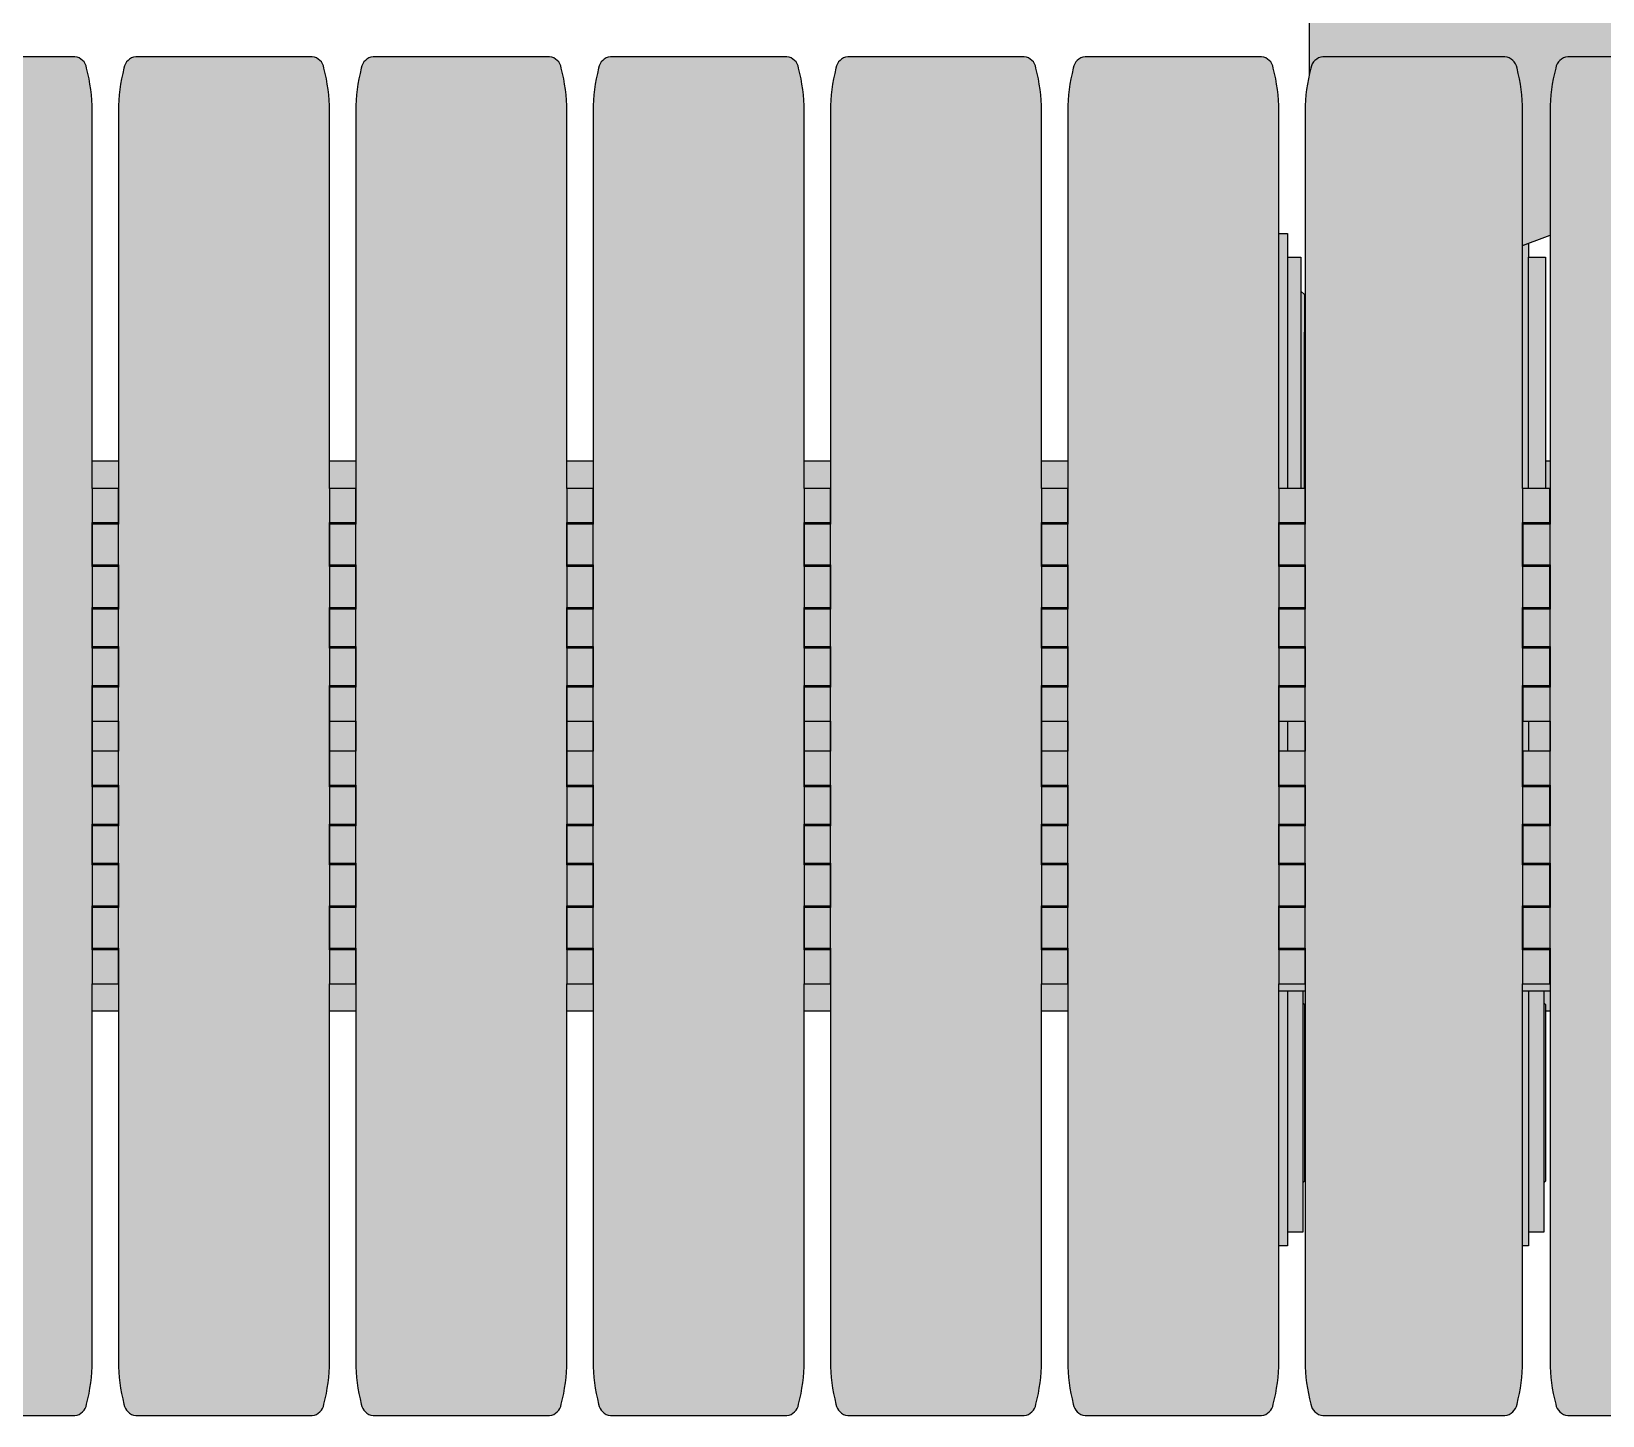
# Model space of a CAD drawing. Header units: millimetres. Extents: x -10890 to 10855, y -21000 to 23317.
# Drawn here: x -3625 to -1314, y -20600 to -18563 of the extents above; entities that cross this region are included whole.
import ezdxf

# ---------------------------------------------------------------- set-up
doc = ezdxf.new("R2010")
doc.units = ezdxf.units.MM
doc.set_wipeout_variables(frame=1)
doc.layers.add('Техника. Кран LR 11000', color=250, linetype='Continuous')
doc.layers.add('Техника. Кран LR 11000 Штриховка', color=7, linetype='Continuous', true_color=0xffd147)

# ---------------------------------------------------------------- blocks, each defined once
blk = doc.blocks.new('LR 11000-20250225.072029')
at = {"color": 0, "linetype": 'ByBlock', "lineweight": -2, "ltscale": 20, "transparency": 16777216}
blk.add_wipeout([(-5090.7, -641), (-5090.7, -405), (-5030, -405), (-5030, -392.1), (-5030, -392.1), (-4989.8, -397.7), (-4949.4, -401.7), (-4909, -404.1), (-4868.4, -405), (-4868.4, -405), (-1852.5, -405), (-1852.5, -705), (-1827.5, -705), (-1827.5, -740), (-1777.5, -740), (-1777.5, -705), (-1757.5, -705), (-1757.5, -655), (-1752.5, -650), (-1752.5, -594.8), (-1497.5, -594.8), (-1497.5, -650), (-1492.5, -655), (-1492.5, -705), (-1472.5, -705), (-1472.5, -740), (-1422.5, -740), (-1422.5, -705), (-1397.5, -705), (-1397.5, -405), (1397.5, -405), (1397.5, -705), (1422.5, -705), (1422.5, -740), (1472.5, -740), (1472.5, -705), (1492.5, -705), (1492.5, -655), (1497.5, -650), (1497.5, -594.8), (1752.5, -594.8), (1752.5, -650), (1757.5, -655), (1757.5, -705), (1777.5, -705), (1777.5, -740), (1827.5, -740), (1827.5, -705), (1852.5, -705), (1852.5, -405), (4886.6, -405), (4886.6, -405), (5012.5, -394.8), (5136.2, -368.7), (5255.6, -327.3), (5368.7, -271.1), (5368.9, -271), (5368.9, -230), (5477.4, -230), (5477.4, -190), (5098.1, -190), (5098.1, -190), (5073.3, -99.7), (5064.2, -6.5), (5071, 86.9), (5093.7, 177.7), (5098.1, 190), (5477.4, 190), (5477.4, 230), (5368.9, 230), (5368.9, 271), (5368.9, 271), (5255.4, 327.3), (5135.7, 368.9), (5011.7, 395), (4885.4, 405.4), (4833.3, 405), (1852.5, 405), (1852.5, 655), (1850, 657.5), (1850, 730), (1827.5, 730), (1827.5, 750), (1777.5, 750), (1777.5, 730), (1755, 730), (1755, 657.5), (1752.5, 655), (1752.5, 405), (1497.5, 405), (1497.5, 655), (1495, 657.5), (1495, 730), (1472.5, 730), (1472.5, 750), (1422.5, 750), (1422.5, 730), (1400, 730), (1400, 657.5), (1397.5, 655), (1397.5, 405), (-1397.5, 405), (-1397.5, 655), (-1400, 657.5), (-1400, 730), (-1422.5, 730), (-1422.5, 750), (-1472.5, 750), (-1472.5, 730), (-1495, 730), (-1495, 657.5), (-1497.5, 655), (-1497.5, 405), (-1752.5, 405), (-1752.5, 655), (-1755, 657.5), (-1755, 730), (-1777.5, 730), (-1777.5, 750), (-1827.5, 750), (-1827.5, 730), (-1850, 730), (-1850, 657.5), (-1852.5, 655), (-1852.5, 405), (-4833.8, 405), (-4833.8, 405), (-4883, 405.1), (-4932.2, 403), (-4981.2, 398.6), (-5030, 392.1), (-5030, 392.1), (-5030, 740), (-5930, 740), (-5930, 240), (-5975, 240), (-5975, 190), (-5195.1, 190), (-5195.1, 160), (-5112, 112), (-5380, 112), (-5380, 190), (-5580, 190), (-5580, 112), (-5990, 112), (-5990, -112), (-5112, -112), (-5195.1, -160), (-5195.1, -190), (-5380, -190), (-5380, -112), (-5580, -112), (-5580, -190), (-5975, -190), (-5975, -240), (-5930, -240), (-5930, -405), (-5869.3, -405), (-5869.3, -641)], dxfattribs=at)
at = {"layer": 'Техника. Кран LR 11000 Штриховка', "ltscale": 20, "true_color": 0xadadad, "transparency": 16777216}
h = blk.add_hatch(color=253, dxfattribs=at)
h.dxf.hatch_style = 1
edge = h.paths.add_edge_path()
edge.add_line((-5869.3, -641), (-5090.7, -641))
edge.add_line((-5090.7, -641), (-5090.7, -405))
edge.add_line((-5090.7, -405), (-5030, -405))
edge.add_line((-5030, -405), (-5030, -392.1))
edge.add_arc((-4866.8, 631.8), 1036.8, 260.9445, 269.913)
edge.add_line((-4868.4, -405), (-1852.5, -405))
edge.add_line((-1852.5, -405), (-1852.5, -705))
edge.add_line((-1852.5, -705), (-1827.5, -705))
edge.add_line((-1827.5, -705), (-1827.5, -740))
edge.add_line((-1827.5, -740), (-1777.5, -740))
edge.add_line((-1777.5, -740), (-1777.5, -705))
edge.add_line((-1777.5, -705), (-1757.5, -705))
edge.add_line((-1757.5, -705), (-1757.5, -655))
edge.add_line((-1757.5, -655), (-1752.5, -650))
edge.add_line((-1752.5, -650), (-1752.5, -594.8))
edge.add_line((-1752.5, -594.8), (-1497.5, -594.8))
edge.add_line((-1497.5, -594.8), (-1497.5, -650))
edge.add_line((-1497.5, -650), (-1492.5, -655))
edge.add_line((-1492.5, -655), (-1492.5, -705))
edge.add_line((-1492.5, -705), (-1472.5, -705))
edge.add_line((-1472.5, -705), (-1472.5, -740))
edge.add_line((-1472.5, -740), (-1422.5, -740))
edge.add_line((-1422.5, -740), (-1422.5, -705))
edge.add_line((-1422.5, -705), (-1397.5, -705))
edge.add_line((-1397.5, -705), (-1397.5, -405))
edge.add_line((-1397.5, -405), (1397.5, -405))
edge.add_line((1397.5, -405), (1397.5, -705))
edge.add_line((1397.5, -705), (1422.5, -705))
edge.add_line((1422.5, -705), (1422.5, -740))
edge.add_line((1422.5, -740), (1472.5, -740))
edge.add_line((1472.5, -740), (1472.5, -705))
edge.add_line((1472.5, -705), (1492.5, -705))
edge.add_line((1492.5, -705), (1492.5, -655))
edge.add_line((1492.5, -655), (1497.5, -650))
edge.add_line((1497.5, -650), (1497.5, -594.7))
edge.add_line((1497.5, -594.7), (1752.5, -594.7))
edge.add_line((1752.5, -594.7), (1752.5, -650))
edge.add_line((1752.5, -650), (1757.5, -655))
edge.add_line((1757.5, -655), (1757.5, -705))
edge.add_line((1757.5, -705), (1777.5, -705))
edge.add_line((1777.5, -705), (1777.5, -740))
edge.add_line((1777.5, -740), (1827.5, -740))
edge.add_line((1827.5, -740), (1827.5, -705))
edge.add_line((1827.5, -705), (1852.5, -705))
edge.add_line((1852.5, -705), (1852.5, -405))
edge.add_line((1852.5, -405), (4886.6, -405))
edge.add_arc((4868.9, 593.8), 999, 271.0116, 300.0335)
edge.add_line((5368.9, -271), (5368.9, -230))
edge.add_line((5368.9, -230), (5477.4, -230))
edge.add_line((5477.4, -230), (5477.4, -190))
edge.add_line((5477.4, -190), (5098.1, -190))
edge.add_arc((5613.2, 0), 549, 159.7535, 200.2465, ccw=False)
edge.add_line((5098.1, 190), (5477.4, 190))
edge.add_line((5477.4, 190), (5477.4, 230))
edge.add_line((5477.4, 230), (5368.9, 230))
edge.add_line((5368.9, 230), (5368.9, 271))
edge.add_arc((4866.7, -599.2), 1004.8, 60.0101, 91.9027)
edge.add_line((4833.3, 405), (1852.5, 405))
edge.add_line((1852.5, 405), (1852.5, 655))
edge.add_line((1852.5, 655), (1850, 657.5))
edge.add_line((1850, 657.5), (1850, 730))
edge.add_line((1850, 730), (1827.5, 730))
edge.add_line((1827.5, 730), (1827.5, 750))
edge.add_line((1827.5, 750), (1777.5, 750))
edge.add_line((1777.5, 750), (1777.5, 730))
edge.add_line((1777.5, 730), (1755, 730))
edge.add_line((1755, 730), (1755, 657.5))
edge.add_line((1755, 657.5), (1752.5, 655))
edge.add_line((1752.5, 655), (1752.5, 405))
edge.add_line((1752.5, 405), (1497.5, 405))
edge.add_line((1497.5, 405), (1497.5, 655))
edge.add_line((1497.5, 655), (1495, 657.5))
edge.add_line((1495, 657.5), (1495, 730))
edge.add_line((1495, 730), (1472.5, 730))
edge.add_line((1472.5, 730), (1472.5, 750))
edge.add_line((1472.5, 750), (1422.5, 750))
edge.add_line((1422.5, 750), (1422.5, 730))
edge.add_line((1422.5, 730), (1400, 730))
edge.add_line((1400, 730), (1400, 657.5))
edge.add_line((1400, 657.5), (1397.5, 655))
edge.add_line((1397.5, 655), (1397.5, 405))
edge.add_line((1397.5, 405), (-1397.5, 405))
edge.add_line((-1397.5, 405), (-1397.5, 655))
edge.add_line((-1397.5, 655), (-1400, 657.5))
edge.add_line((-1400, 657.5), (-1400, 730))
edge.add_line((-1400, 730), (-1422.5, 730))
edge.add_line((-1422.5, 730), (-1422.5, 750))
edge.add_line((-1422.5, 750), (-1472.5, 750))
edge.add_line((-1472.5, 750), (-1472.5, 730))
edge.add_line((-1472.5, 730), (-1495, 730))
edge.add_line((-1495, 730), (-1495, 657.5))
edge.add_line((-1495, 657.5), (-1497.5, 655))
edge.add_line((-1497.5, 655), (-1497.5, 405))
edge.add_line((-1497.5, 405), (-1752.5, 405))
edge.add_line((-1752.5, 405), (-1752.5, 655))
edge.add_line((-1752.5, 655), (-1755, 657.5))
edge.add_line((-1755, 657.5), (-1755, 730))
edge.add_line((-1755, 730), (-1777.5, 730))
edge.add_line((-1777.5, 730), (-1777.5, 750))
edge.add_line((-1777.5, 750), (-1827.5, 750))
edge.add_line((-1827.5, 750), (-1827.5, 730))
edge.add_line((-1827.5, 730), (-1850, 730))
edge.add_line((-1850, 730), (-1850, 657.5))
edge.add_line((-1850, 657.5), (-1852.5, 655))
edge.add_line((-1852.5, 655), (-1852.5, 405))
edge.add_line((-1852.5, 405), (-4833.8, 405))
edge.add_arc((-4860.7, -683.5), 1088.8, 88.5877, 98.9474)
edge.add_line((-5030, 392.1), (-5030, 740))
edge.add_line((-5030, 740), (-5930, 740))
edge.add_line((-5930, 740), (-5930, 240))
edge.add_line((-5930, 240), (-5975, 240))
edge.add_line((-5975, 240), (-5975, 190))
edge.add_line((-5975, 190), (-5195.1, 190))
edge.add_line((-5195.1, 190), (-5195.1, 160))
edge.add_line((-5195.1, 160), (-5112, 112))
edge.add_line((-5112, 112), (-5380, 112))
edge.add_line((-5380, 112), (-5380, 190))
edge.add_line((-5380, 190), (-5580, 190))
edge.add_line((-5580, 190), (-5580, 112))
edge.add_line((-5580, 112), (-5990, 112))
edge.add_line((-5990, 112), (-5990, -112))
edge.add_line((-5990, -112), (-5112, -112))
edge.add_line((-5112, -112), (-5195.1, -160))
edge.add_line((-5195.1, -160), (-5195.1, -190))
edge.add_line((-5195.1, -190), (-5380, -190))
edge.add_line((-5380, -190), (-5380, -112))
edge.add_line((-5380, -112), (-5580, -112))
edge.add_line((-5580, -112), (-5580, -190))
edge.add_line((-5580, -190), (-5975, -190))
edge.add_line((-5975, -190), (-5975, -240))
edge.add_line((-5975, -240), (-5930, -240))
edge.add_line((-5930, -240), (-5930, -405))
edge.add_line((-5930, -405), (-5869.3, -405))
edge.add_line((-5869.3, -405), (-5869.3, -641))
at = {"color": 0, "linetype": 'ByBlock', "lineweight": -2, "ltscale": 20, "transparency": 16777216}
for points in [[(-4868.4, -405), (-1852.5, -405), (-1852.5, -705), (-1827.5, -705), (-1827.5, -740), (-1777.5, -740), (-1777.5, -705), (-1757.5, -705), (-1757.5, -655), (-1752.5, -650), (-1752.5, -594.8), (-1497.5, -594.8), (-1497.5, -650), (-1492.5, -655), (-1492.5, -705), (-1472.5, -705), (-1472.5, -740), (-1422.5, -740), (-1422.5, -705), (-1397.5, -705), (-1397.5, -405), (1397.5, -405)], [(-1827.5, 730), (-1827.5, 375)], [(-1777.5, 375), (-1777.5, 730)], [(-1472.5, 730), (-1472.5, 375)], [(-1422.5, 375), (-1422.5, 730)], [(-1850, 657.5), (-1850, 375)], [(-1755, 392.5), (-1755, 657.5)], [(-1495, 657.5), (-1495, 375)], [(-1400, 392.5), (-1400, 657.5)], [(-1850, 392.5), (-1852.5, 395), (-1852.5, 405)], [(-1755, 375), (-1755, 392.5), (-1752.5, 395), (-1752.5, 405)], [(-1495, 392.5), (-1497.5, 395), (-1497.5, 405)], [(-1400, 375), (-1400, 392.5), (-1397.5, 395), (-1397.5, 405)], [(-4910, 235), (-4910.1, 255), (-4841.4, 280), (-2296.4, 280), (-2165, 330), (-1917.5, 330), (-1917.5, 375), (-1332.5, 375), (-1332.5, 330), (-1077.5, 330), (-940.1, 280), (940.1, 280), (1077.5, 330), (1332.5, 330)], [(-1917.5, 330), (-1332.5, 330)], [(-1827.5, 330), (-1827.5, 275)], [(-1777.5, 330), (-1777.5, 275)], [(-1472.5, 275), (-1472.5, 280), (-1422.5, 280), (-1422.5, 275)], [(-2740, 225), (2740, 225), (2740, 275), (-2740, 275), (-2740, 225)], [(-5195.1, 190), (-2984.1, 190), (-2984.1, 235), (-5418.4, 235), (-5418.4, 190)], [(-1827.5, 225), (-1827.5, -225)], [(-1777.5, -225), (-1777.5, 225)], [(-1472.5, -225), (-1472.5, 225)], [(-1422.5, -225), (-1422.5, 225)], [(-2640, -165.5), (-2960, -165.5), (-2960, -53.4), (-2875, -36.5), (-2875, 36.5), (-2960, 53.4), (-2960, 165.5), (-2640, 165.5), (-2640, 53.4), (-2725, 36.5), (-2725, -36.5), (-2640, -53.4), (-2640, -165.5)], [(-2960, 53.4), (-2640, 53.4)], [(-2875, 36.5), (-2725, 36.5)], [(-2725, -36.5), (-2875, -36.5)], [(-2960, -53.4), (-2640, -53.4)], [(-5418.4, -190), (-5418.4, -230), (-2984.1, -230), (-2984.1, -190), (-5195.1, -190)], [(-4910, -230), (-4910.1, -255), (-4841.4, -280), (-2287.7, -280), (-2168.4, -352), (-1852.5, -352), (-1852.5, -405)], [(2740, -275), (2740, -225), (-2740, -225), (-2740, -275), (2740, -275)], [(-1827.5, -275), (-1827.5, -705)], [(-1777.5, -707.5), (-1777.5, -275)], [(-1472.5, -707.5), (-1472.5, -275)], [(-1422.5, -275), (-1422.5, -705)], [(-1397.5, -405), (-1397.5, -352), (-1074, -352), (-949.3, -280), (949.3, -280), (1074, -352), (1397.5, -352), (1397.5, -405)], [(-1757.5, -655), (-1757.5, -315), (-1777.5, -315)], [(-1757.5, -315), (-1492.5, -315)], [(-1492.5, -655), (-1492.5, -315), (-1472.5, -315)], [(-1852.5, -352), (-1852.5, -342.7), (-1827.5, -342.7)], [(-1757.5, -345), (-1752.5, -350), (-1752.5, -594.8)], [(-1492.5, -345), (-1497.5, -350), (-1497.5, -594.8)], [(-1397.5, -352), (-1397.5, -342.7), (-1422.5, -342.7)], [(-1752.5, -375), (-1497.5, -375)], [(-1752.5, -405.2), (-1497.5, -405.2)]]:
    blk.add_lwpolyline(points, dxfattribs=at)
blk.add_lwpolyline([(1397.5, 405), (-1397.5, 405), (-1397.5, 655), (-1400, 657.5), (-1400, 730), (-1422.5, 730), (-1422.5, 750), (-1472.5, 750), (-1472.5, 730), (-1495, 730), (-1495, 657.5), (-1497.5, 655), (-1497.5, 405), (-1752.5, 405), (-1752.5, 655), (-1755, 657.5), (-1755, 730), (-1777.5, 730), (-1777.5, 750), (-1827.5, 750), (-1827.5, 730), (-1850, 730), (-1850, 657.5), (-1852.5, 655), (-1852.5, 405), (-4833.8, 405, 0.045234)], format="xyb", dxfattribs=at)
for points in [[(-2987.6, 171), (-2579.7, 171), (-2579.7, 191), (-2987.6, 191)], [(-2987.6, -171), (-2579.7, -171), (-2579.7, -191), (-2987.6, -191)]]:
    blk.add_lwpolyline(points, close=True, dxfattribs=at)
blk = doc.blocks.new('LR 11000-20241126.20414')
at = {"color": 0, "linetype": 'ByBlock', "lineweight": -2, "ltscale": 20, "transparency": 16777216}
blk.add_wipeout([(1730, -3810), (1730, -3963.5), (1750, -3963.5), (1750, -4219.2), (1740, -4236.5), (1730, -4236.5), (1730, -4325), (1690, -4325), (1690, -4236.5), (1560, -4236.5), (1560, -4325), (1520, -4325), (1520, -4236.5), (1510, -4236.5), (1500, -4219.2), (1500, -3963.5), (1520, -3963.5), (1520, -3900), (1490, -3900), (560.1, -3553.1), (560.1, -3553.1), (475.2, -3525.6), (388.2, -3505.9), (299.7, -3494), (210.6, -3490), (210.6, -3490), (-210.6, -3490), (-210.6, -3490), (-299.7, -3494), (-388.2, -3505.9), (-475.2, -3525.6), (-560.1, -3553.1), (-560.1, -3553.1), (-1490, -3900), (-1520, -3900), (-1520, -3963.5), (-1500, -3963.5), (-1500, -4219.2), (-1510, -4236.5), (-1520, -4236.5), (-1520, -4325), (-1560, -4325), (-1560, -4236.5), (-1690, -4236.5), (-1690, -4325), (-1730, -4325), (-1730, -4236.5), (-1740, -4236.5), (-1750, -4219.2), (-1750, -3963.5), (-1730, -3963.5), (-1730, -3810), (-1745, -3810), (-1745, 3810), (-1730, 3810), (-1730, 3963.5), (-1750, 3963.5), (-1750, 4219.2), (-1740, 4236.5), (-1730, 4236.5), (-1730, 4325), (-1690, 4325), (-1690, 4236.5), (-1560, 4236.5), (-1560, 4325), (-1520, 4325), (-1520, 4236.5), (-1510, 4236.5), (-1500, 4219.2), (-1500, 3963.5), (-1520, 3963.5), (-1520, 3900), (-1490, 3900), (-560.1, 3553.1), (-560.1, 3553.1), (-475.2, 3525.6), (-388.2, 3505.9), (-299.7, 3494), (-210.6, 3490), (-210.6, 3490), (210.6, 3490), (210.6, 3490), (299.7, 3494), (388.2, 3505.9), (475.2, 3525.6), (560.1, 3553.1), (560.1, 3553.1), (1490, 3900), (1520, 3900), (1520, 3963.5), (1500, 3963.5), (1500, 4219.2), (1510, 4236.5), (1520, 4236.5), (1520, 4325), (1560, 4325), (1560, 4236.5), (1690, 4236.5), (1690, 4325), (1730, 4325), (1730, 4236.5), (1740, 4236.5), (1750, 4219.2), (1750, 3963.5), (1730, 3963.5), (1730, 3810), (1745, 3810), (1745, -3810)], dxfattribs=at)
at = {"layer": 'Техника. Кран LR 11000 Штриховка', "ltscale": 20, "true_color": 0xadadad, "transparency": 16777216}
h = blk.add_hatch(color=253, dxfattribs=at)
h.dxf.hatch_style = 1
edge = h.paths.add_edge_path()
edge.add_line((1745, -3810), (1730, -3810))
edge.add_line((1730, -3810), (1730, -3963.5))
edge.add_line((1730, -3963.5), (1750, -3963.5))
edge.add_line((1750, -3963.5), (1750, -4219.2))
edge.add_line((1750, -4219.2), (1740, -4236.5))
edge.add_line((1740, -4236.5), (1730, -4236.5))
edge.add_line((1730, -4236.5), (1730, -4325))
edge.add_line((1730, -4325), (1690, -4325))
edge.add_line((1690, -4325), (1690, -4236.5))
edge.add_line((1690, -4236.5), (1560, -4236.5))
edge.add_line((1560, -4236.5), (1560, -4325))
edge.add_line((1560, -4325), (1520, -4325))
edge.add_line((1520, -4325), (1520, -4236.5))
edge.add_line((1520, -4236.5), (1510, -4236.5))
edge.add_line((1510, -4236.5), (1500, -4219.2))
edge.add_line((1500, -4219.2), (1500, -3963.5))
edge.add_line((1500, -3963.5), (1520, -3963.5))
edge.add_line((1520, -3963.5), (1520, -3900))
edge.add_line((1520, -3900), (1490, -3900))
edge.add_line((1490, -3900), (560.1, -3553.1))
edge.add_arc((210.6, -4490), 1000, 69.5408, 90)
edge.add_line((210.6, -3490), (-210.6, -3490))
edge.add_arc((-210.6, -4490), 1000, 90, 110.4592)
edge.add_line((-560.1, -3553.1), (-1490, -3900))
edge.add_line((-1490, -3900), (-1520, -3900))
edge.add_line((-1520, -3900), (-1520, -3963.5))
edge.add_line((-1520, -3963.5), (-1500, -3963.5))
edge.add_line((-1500, -3963.5), (-1500, -4219.2))
edge.add_line((-1500, -4219.2), (-1510, -4236.5))
edge.add_line((-1510, -4236.5), (-1520, -4236.5))
edge.add_line((-1520, -4236.5), (-1520, -4325))
edge.add_line((-1520, -4325), (-1560, -4325))
edge.add_line((-1560, -4325), (-1560, -4236.5))
edge.add_line((-1560, -4236.5), (-1690, -4236.5))
edge.add_line((-1690, -4236.5), (-1690, -4325))
edge.add_line((-1690, -4325), (-1730, -4325))
edge.add_line((-1730, -4325), (-1730, -4236.5))
edge.add_line((-1730, -4236.5), (-1740, -4236.5))
edge.add_line((-1740, -4236.5), (-1750, -4219.2))
edge.add_line((-1750, -4219.2), (-1750, -3963.5))
edge.add_line((-1750, -3963.5), (-1730, -3963.5))
edge.add_line((-1730, -3963.5), (-1730, -3810))
edge.add_line((-1730, -3810), (-1745, -3810))
edge.add_line((-1745, -3810), (-1745, 3810))
edge.add_line((-1745, 3810), (-1730, 3810))
edge.add_line((-1730, 3810), (-1730, 3963.5))
edge.add_line((-1730, 3963.5), (-1750, 3963.5))
edge.add_line((-1750, 3963.5), (-1750, 4219.2))
edge.add_line((-1750, 4219.2), (-1740, 4236.5))
edge.add_line((-1740, 4236.5), (-1730, 4236.5))
edge.add_line((-1730, 4236.5), (-1730, 4325))
edge.add_line((-1730, 4325), (-1690, 4325))
edge.add_line((-1690, 4325), (-1690, 4236.5))
edge.add_line((-1690, 4236.5), (-1560, 4236.5))
edge.add_line((-1560, 4236.5), (-1560, 4325))
edge.add_line((-1560, 4325), (-1520, 4325))
edge.add_line((-1520, 4325), (-1520, 4236.5))
edge.add_line((-1520, 4236.5), (-1510, 4236.5))
edge.add_line((-1510, 4236.5), (-1500, 4219.2))
edge.add_line((-1500, 4219.2), (-1500, 3963.5))
edge.add_line((-1500, 3963.5), (-1520, 3963.5))
edge.add_line((-1520, 3963.5), (-1520, 3900))
edge.add_line((-1520, 3900), (-1490, 3900))
edge.add_line((-1490, 3900), (-560.1, 3553.1))
edge.add_arc((-210.6, 4490), 1000, 249.5408, 270)
edge.add_line((-210.6, 3490), (210.6, 3490))
edge.add_arc((210.6, 4490), 1000, 270, 290.4592)
edge.add_line((560.1, 3553.1), (1490, 3900))
edge.add_line((1490, 3900), (1520, 3900))
edge.add_line((1520, 3900), (1520, 3963.5))
edge.add_line((1520, 3963.5), (1500, 3963.5))
edge.add_line((1500, 3963.5), (1500, 4219.2))
edge.add_line((1500, 4219.2), (1510, 4236.5))
edge.add_line((1510, 4236.5), (1520, 4236.5))
edge.add_line((1520, 4236.5), (1520, 4325))
edge.add_line((1520, 4325), (1560, 4325))
edge.add_line((1560, 4325), (1560, 4236.5))
edge.add_line((1560, 4236.5), (1690, 4236.5))
edge.add_line((1690, 4236.5), (1690, 4325))
edge.add_line((1690, 4325), (1730, 4325))
edge.add_line((1730, 4325), (1730, 4236.5))
edge.add_line((1730, 4236.5), (1740, 4236.5))
edge.add_line((1740, 4236.5), (1750, 4219.2))
edge.add_line((1750, 4219.2), (1750, 3963.5))
edge.add_line((1750, 3963.5), (1730, 3963.5))
edge.add_line((1730, 3963.5), (1730, 3810))
edge.add_line((1730, 3810), (1745, 3810))
edge.add_line((1745, 3810), (1745, -3810))
at = {"color": 0, "linetype": 'ByBlock', "lineweight": -2, "ltscale": 20, "transparency": 16777216}
for points in [[(-560.1, -3553.1), (-1490, -3900), (-1520, -3900), (-1520, -3963.5), (-1500, -3963.5), (-1500, -4219.2), (-1510, -4236.5), (-1520, -4236.5), (-1520, -4325), (-1560, -4325), (-1560, -4236.5), (-1690, -4236.5), (-1690, -4325), (-1730, -4325), (-1730, -4236.5), (-1740, -4236.5), (-1750, -4219.2), (-1750, -3963.5), (-1730, -3963.5), (-1730, -3810), (-1745, -3810), (-1745, 3810)], [(-1690, -4236.5), (-1690, -3810), (-1560, -3810), (-1560, -4236.5)], [(-1730, -3963.5), (-1730, -4236.5)], [(-1520, -3963.5), (-1520, -4236.5)], [(-1730, -4275), (-1690, -4275)], [(-1560, -4275), (-1520, -4275)]]:
    blk.add_lwpolyline(points, dxfattribs=at)
for points in [[(-1750, -4102, -0.067083), (-1740, -4168.2), (-1740, -4236.5)], [(-1500, -4102, 0.067083), (-1510, -4168.2), (-1510, -4236.5)]]:
    blk.add_lwpolyline(points, format="xyb", dxfattribs=at)
blk = doc.blocks.new('LR 11000-20230902.15104')
at = {"color": 0, "linetype": 'ByBlock', "lineweight": -2, "ltscale": 20, "transparency": 16777216, "xscale": -1, "rotation": 180}
blk.add_blockref('LR 11000-20250225.072029', (0, -4600), dxfattribs=at)
at = {"color": 0, "linetype": 'ByBlock', "lineweight": -2, "ltscale": 20, "transparency": 16777216}
blk.add_blockref('LR 11000-20241126.20414', (0, 0), dxfattribs=at)
blk = doc.blocks.new('LR 11000-20241012.082455')
at = {"color": 0, "linetype": 'ByBlock', "lineweight": -2, "ltscale": 20, "transparency": 16777216}
blk.add_wipeout([(920, -160), (936, -159.5), (951.9, -157.9), (967.7, -155.3), (983.3, -151.7), (983.3, -151.7), (983.3, -151.7), (989.5, -149.6), (994.7, -145.6), (998.3, -140.1), (1000, -133.9), (1000, -133.9), (1000, 133.9), (1000, 133.9), (998.3, 140.1), (994.7, 145.6), (989.5, 149.6), (983.3, 151.7), (983.3, 151.7), (983.3, 151.7), (967.7, 155.3), (951.9, 157.9), (936, 159.5), (920, 160), (920, 160), (312, 160), (312, 200), (252, 200), (252, 160), (187, 160), (187, 200), (132, 200), (132, 160), (72, 160), (72, 200), (22, 200), (22, 160), (-22, 160), (-22, 200), (-72, 200), (-72, 160), (-132, 160), (-132, 200), (-187, 200), (-187, 160), (-252, 160), (-252, 200), (-312, 200), (-312, 160), (-920, 160), (-920, 160), (-936, 159.5), (-951.9, 157.9), (-967.7, 155.3), (-983.3, 151.7), (-983.3, 151.7), (-983.3, 151.7), (-989.5, 149.6), (-994.7, 145.6), (-998.3, 140.1), (-1000, 133.9), (-1000, 133.9), (-1000, -133.9), (-1000, -133.9), (-998.3, -140.1), (-994.7, -145.6), (-989.5, -149.6), (-983.3, -151.7), (-983.3, -151.7), (-983.3, -151.7), (-967.7, -155.3), (-951.9, -157.9), (-936, -159.5), (-920, -160), (-920, -160), (-364.5, -160), (-364.5, -200), (-314.5, -200), (-314.5, -160), (-249.5, -160), (-249.5, -200), (-189.5, -200), (-189.5, -160), (-129.5, -160), (-129.5, -200), (-74.5, -200), (-74.5, -160), (74.5, -160), (74.5, -200), (129.5, -200), (129.5, -160), (189.5, -160), (189.5, -200), (249.5, -200), (249.5, -160), (314.5, -160), (314.5, -200), (364.5, -200), (364.5, -160)], dxfattribs=at)
at = {"layer": 'Техника. Кран LR 11000 Штриховка', "ltscale": 20, "true_color": 0xd6d6d6, "transparency": 16777216}
h = blk.add_hatch(color=254, dxfattribs=at)
h.dxf.hatch_style = 1
edge = h.paths.add_edge_path()
edge.add_arc((920.1, 85.4), 245.4, 269.9727, 284.9312)
edge.add_arc((979.8, -131.7), 20.3, 280.0113, 353.9672)
edge.add_line((1000, -133.9), (1000, 133.9))
edge.add_arc((979.8, 131.7), 20.3, 6.0328, 79.9887)
edge.add_arc((920.1, -85.4), 245.4, 75.0688, 90.0273)
edge.add_line((920, 160), (312, 160))
edge.add_line((312, 160), (312, 200))
edge.add_line((312, 200), (252, 200))
edge.add_line((252, 200), (252, 160))
edge.add_line((252, 160), (187, 160))
edge.add_line((187, 160), (187, 200))
edge.add_line((187, 200), (132, 200))
edge.add_line((132, 200), (132, 160))
edge.add_line((132, 160), (72, 160))
edge.add_line((72, 160), (72, 200))
edge.add_line((72, 200), (22, 200))
edge.add_line((22, 200), (22, 160))
edge.add_line((22, 160), (-22, 160))
edge.add_line((-22, 160), (-22, 200))
edge.add_line((-22, 200), (-72, 200))
edge.add_line((-72, 200), (-72, 160))
edge.add_line((-72, 160), (-132, 160))
edge.add_line((-132, 160), (-132, 200))
edge.add_line((-132, 200), (-187, 200))
edge.add_line((-187, 200), (-187, 160))
edge.add_line((-187, 160), (-252, 160))
edge.add_line((-252, 160), (-252, 200))
edge.add_line((-252, 200), (-312, 200))
edge.add_line((-312, 200), (-312, 160))
edge.add_line((-312, 160), (-920, 160))
edge.add_arc((-920.1, -85.4), 245.4, 89.9727, 104.9312)
edge.add_arc((-979.8, 131.7), 20.3, 100.0113, 173.9672)
edge.add_line((-1000, 133.9), (-1000, -133.9))
edge.add_arc((-979.8, -131.7), 20.3, 186.0328, 259.9887)
edge.add_arc((-920.1, 85.4), 245.4, 255.0688, 270.0273)
edge.add_line((-920, -160), (-364.5, -160))
edge.add_line((-364.5, -160), (-364.5, -200))
edge.add_line((-364.5, -200), (-314.5, -200))
edge.add_line((-314.5, -200), (-314.5, -160))
edge.add_line((-314.5, -160), (-249.5, -160))
edge.add_line((-249.5, -160), (-249.5, -200))
edge.add_line((-249.5, -200), (-189.5, -200))
edge.add_line((-189.5, -200), (-189.5, -160))
edge.add_line((-189.5, -160), (-129.5, -160))
edge.add_line((-129.5, -160), (-129.5, -200))
edge.add_line((-129.5, -200), (-74.5, -200))
edge.add_line((-74.5, -200), (-74.5, -160))
edge.add_line((-74.5, -160), (74.5, -160))
edge.add_line((74.5, -160), (74.5, -200))
edge.add_line((74.5, -200), (129.5, -200))
edge.add_line((129.5, -200), (129.5, -160))
edge.add_line((129.5, -160), (189.5, -160))
edge.add_line((189.5, -160), (189.5, -200))
edge.add_line((189.5, -200), (249.5, -200))
edge.add_line((249.5, -200), (249.5, -160))
edge.add_line((249.5, -160), (314.5, -160))
edge.add_line((314.5, -160), (314.5, -200))
edge.add_line((314.5, -200), (364.5, -200))
edge.add_line((364.5, -200), (364.5, -160))
edge.add_line((364.5, -160), (920, -160))
at = {"color": 0, "linetype": 'ByBlock', "lineweight": -2, "ltscale": 20, "transparency": 16777216}
blk.add_lwpolyline([(920, -160, 0.065362), (983.3, -151.7, 0.334381), (1000, -133.9), (1000, 133.9, 0.334381), (983.3, 151.7, 0.065362), (920, 160), (312, 160), (312, 200), (252, 200), (252, 160), (187, 160), (187, 200), (132, 200), (132, 160), (72, 160), (72, 200), (22, 200), (22, 160), (-22, 160), (-22, 200), (-72, 200), (-72, 160), (-132, 160), (-132, 200), (-187, 200), (-187, 160), (-252, 160), (-252, 200), (-312, 200), (-312, 160), (-920, 160, 0.065362), (-983.3, 151.7, 0.334381), (-1000, 133.9), (-1000, -133.9, 0.334381), (-983.3, -151.7, 0.065362), (-920, -160), (-364.5, -160), (-364.5, -200), (-314.5, -200), (-314.5, -160), (-249.5, -160), (-249.5, -200), (-189.5, -200), (-189.5, -160), (-129.5, -160), (-129.5, -200), (-74.5, -200), (-74.5, -160), (74.5, -160), (74.5, -200), (129.5, -200), (129.5, -160), (189.5, -160), (189.5, -200), (249.5, -200), (249.5, -160), (314.5, -160), (314.5, -200), (364.5, -200), (364.5, -160)], format="xyb", close=True, dxfattribs=at)
for points in [[(-312, 160), (312, 160)], [(364.5, -160), (-364.5, -160)]]:
    blk.add_lwpolyline(points, dxfattribs=at)
blk = doc.blocks.new('LR 11000-20230901.134812')
at = {"color": 0, "linetype": 'ByBlock', "lineweight": -2, "ltscale": 20, "transparency": 16777216, "xscale": -1, "rotation": 270}
blk.add_blockref('LR 11000-20241012.082455', (1261.05, 0), dxfattribs=at)
blk.add_blockref('LR 11000-20241012.082455', (1621.35, 0), dxfattribs=at)
at = {"color": 0, "linetype": 'ByBlock', "lineweight": -2, "ltscale": 20, "transparency": 16777216, "xscale": -1, "yscale": 0.9700000000000002, "rotation": 270}
blk.add_blockref('LR 11000-20241012.082455', (1975.35, 0), dxfattribs=at)
blk.add_blockref('LR 11000-20241012.082455', (2324.55, 0), dxfattribs=at)
blk.add_blockref('LR 11000-20241012.082455', (2673.75, 0), dxfattribs=at)
blk.add_blockref('LR 11000-20241012.082455', (3022.95, 0), dxfattribs=at)
blk.add_blockref('LR 11000-20241012.082455', (3372.15, 0), dxfattribs=at)
blk.add_blockref('LR 11000-20241012.082455', (3721.35, 0), dxfattribs=at)
blk = doc.blocks.new('*U489')
at = {"color": 0, "linetype": 'ByBlock', "lineweight": -2, "ltscale": 20, "transparency": 16777216}
blk.add_blockref('LR 11000-20230902.15104', (0, 0), dxfattribs=at)
at = {"color": 0, "linetype": 'ByBlock', "lineweight": -2, "ltscale": 20, "transparency": 16777216, "xscale": -1}
blk.add_blockref('LR 11000-20230901.134812', (30, -4600), dxfattribs=at)

msp = doc.modelspace()

# ---------------------------------------------------------------- block references
at = {"layer": 'Техника. Кран LR 11000'}
msp.add_blockref('*U489', (0, -15000), dxfattribs=at)

doc.saveas('drawing.dxf')
